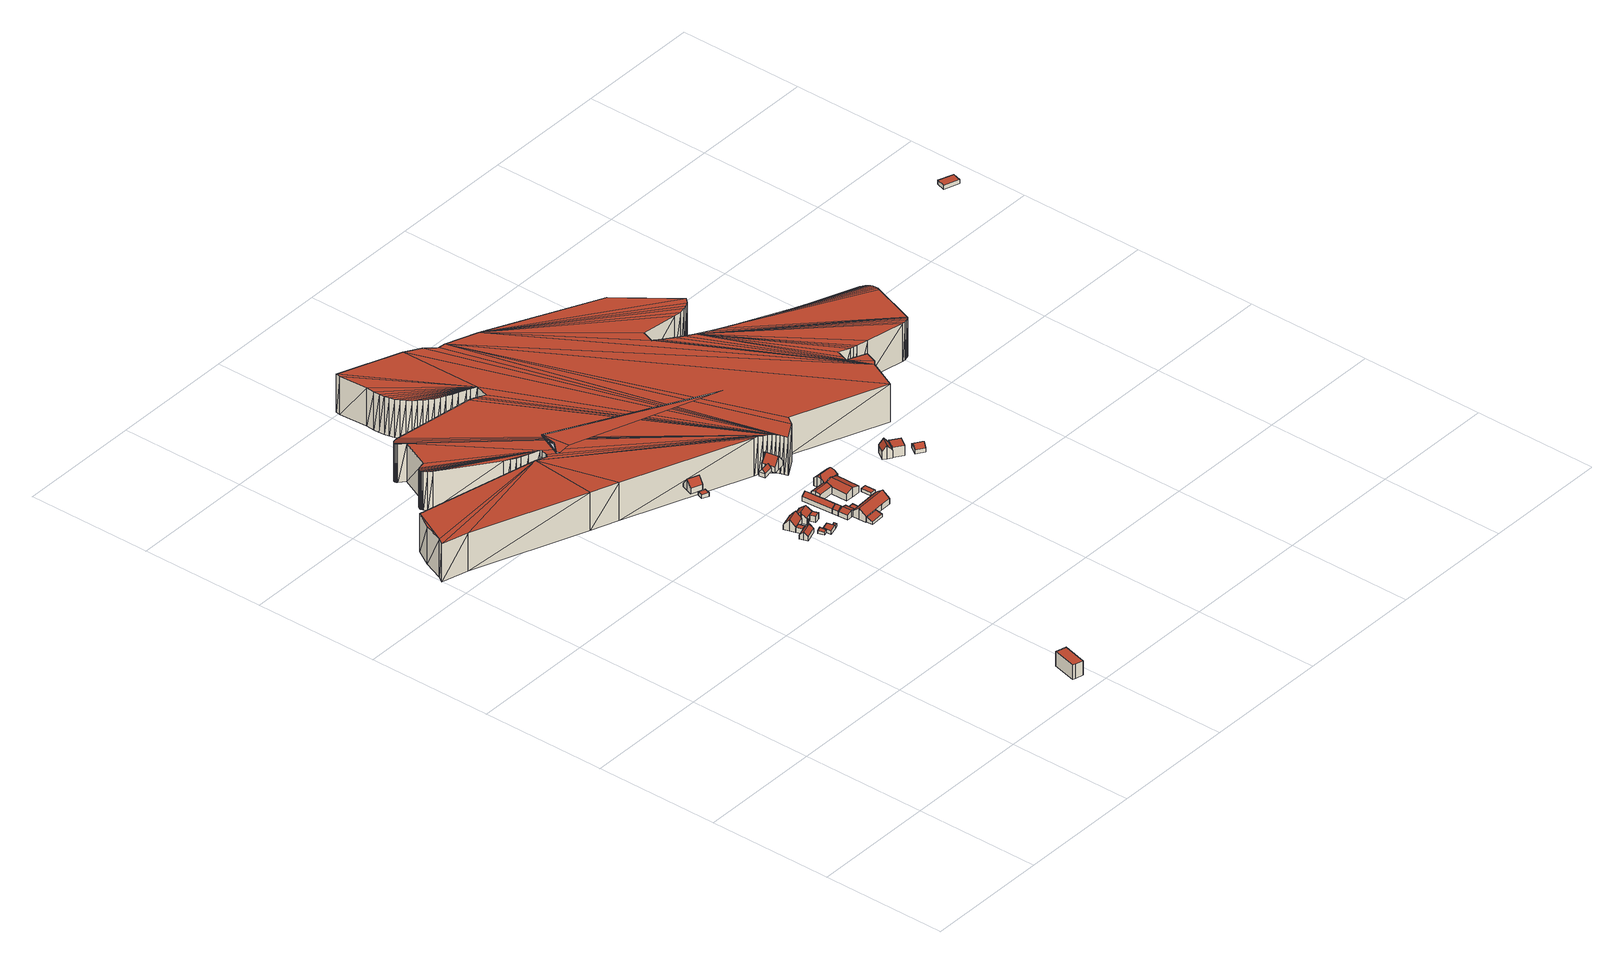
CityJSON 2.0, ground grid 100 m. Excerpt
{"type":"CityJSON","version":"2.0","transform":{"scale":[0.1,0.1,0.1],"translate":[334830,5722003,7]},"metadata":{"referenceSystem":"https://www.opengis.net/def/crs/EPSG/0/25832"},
"CityObjects":{
"building1":{"type":"Building","attributes":{"Geometrietyp2DReferenz":"3000","Gemeindeschluessel":"05170044","function":"31001_2100","roofType":"1000","measuredHeight":12.16},"address":[{"country":"Germany","locality":"Voerde","thoroughfareNumber":"11","thoroughfareName":"Schleusenstraße"}],"geometry":[{"type":"Solid","lod":"2","boundaries":[[[[0,1,2,3]],[[4,5,1,0]],[[6,7,5,4]],[[8,9,7,6]],[[3,2,9,8]],[[6,4,0,3,8]],[[1,5,7,9,2]]]],"semantics":{"surfaces":[{"type":"WallSurface"},{"type":"RoofSurface"},{"type":"GroundSurface"}],"values":[[0,0,0,0,0,1,2]]}}]},
"building2":{"type":"Building","attributes":{"Geometrietyp2DReferenz":"3000","Gemeindeschluessel":"05170044","function":"31001_2723","roofType":"3100","measuredHeight":6.11},"address":[{"country":"Germany","locality":"Voerde","thoroughfareNumber":"9","thoroughfareName":"Schleusenstraße"}],"geometry":[{"type":"Solid","lod":"2","boundaries":[[[[10,11,12,13]],[[14,15,11,10]],[[16,17,15,14]],[[18,19,17,16]],[[20,21,19,18]],[[22,23,21,20]],[[24,25,23,22]],[[13,12,25,24]],[[20,18,16,14,10,22]],[[13,24,22,10]],[[11,15,17,19,21,23,25,12]]]],"semantics":{"surfaces":[{"type":"WallSurface"},{"type":"RoofSurface"},{"type":"GroundSurface"}],"values":[[0,0,0,0,0,0,0,0,1,1,2]]}}]},
"building3":{"type":"Building","attributes":{"Gemeindeschluessel":"05170044","Geometrietyp2DReferenz":"3000","function":"31001_1010"},"address":[{"country":"Germany","locality":"Voerde","thoroughfareNumber":"9","thoroughfareName":"Schleusenstraße"}],"children":["building3-1","building3-2"]},
"building3-1":{"type":"BuildingPart","attributes":{"roofType":"3100","measuredHeight":9.15},"parents":["building3"],"geometry":[{"type":"Solid","lod":"2","boundaries":[[[[26,27,28,29]],[[30,31,27,26]],[[32,33,31,30]],[[34,35,33,32]],[[36,37,35,34]],[[38,39,37,36]],[[40,39,38]],[[41,42,39,40]],[[43,44,45]],[[29,28,44,43]],[[29,43,45,41,40,38,36,26]],[[34,32,30,26,36]],[[27,31,33,35,37,39,42,44,28]],[[45,44,42,41]]]],"semantics":{"surfaces":[{"type":"WallSurface"},{"type":"RoofSurface"},{"type":"GroundSurface"},{"type":"ClosureSurface"}],"values":[[0,0,0,0,0,0,0,0,0,0,1,1,2,3]]}}]},
"building3-2":{"type":"BuildingPart","attributes":{"roofType":"1000","measuredHeight":4.07},"parents":["building3"],"geometry":[{"type":"Solid","lod":"2","boundaries":[[[[46,19,42,41]],[[47,17,19,46]],[[45,44,17,47]],[[46,41,45,47]],[[42,19,17,44]],[[41,42,44,45]]]],"semantics":{"surfaces":[{"type":"WallSurface"},{"type":"RoofSurface"},{"type":"GroundSurface"},{"type":"ClosureSurface"}],"values":[[0,0,0,1,2,3]]}}]},
"building4":{"type":"Building","attributes":{"Geometrietyp2DReferenz":"3000","Gemeindeschluessel":"05170044","function":"31001_2723","roofType":"1000","measuredHeight":2.35},"address":[{"country":"Germany","locality":"Voerde","thoroughfareNumber":"9","thoroughfareName":"Schleusenstraße"}],"geometry":[{"type":"Solid","lod":"2","boundaries":[[[[48,49,50,51]],[[52,53,49,48]],[[54,55,53,52]],[[56,57,55,54]],[[51,50,57,56]],[[54,52,48,51,56]],[[49,53,55,57,50]]]],"semantics":{"surfaces":[{"type":"WallSurface"},{"type":"RoofSurface"},{"type":"GroundSurface"}],"values":[[0,0,0,0,0,1,2]]}}]},
"building5":{"type":"Building","attributes":{"Geometrietyp2DReferenz":"3000","Gemeindeschluessel":"05170044","function":"31001_2463","roofType":"1000","measuredHeight":3.21},"address":[{"country":"Germany","locality":"Voerde","thoroughfareNumber":"7","thoroughfareName":"Schleusenstraße"}],"geometry":[{"type":"Solid","lod":"2","boundaries":[[[[58,59,60,61]],[[62,63,59,58]],[[64,65,63,62]],[[66,67,65,64]],[[68,69,67,66]],[[61,60,69,68]],[[66,64,62,58,61,68]],[[59,63,65,67,69,60]]]],"semantics":{"surfaces":[{"type":"WallSurface"},{"type":"RoofSurface"},{"type":"GroundSurface"}],"values":[[0,0,0,0,0,0,1,2]]}}]},
"building6":{"type":"Building","attributes":{"Geometrietyp2DReferenz":"3000","Gemeindeschluessel":"05170044","function":"31001_2723","roofType":"1000","measuredHeight":3.04},"address":[{"country":"Germany","locality":"Voerde","thoroughfareNumber":"4","thoroughfareName":"Schleusenstraße"}],"geometry":[{"type":"Solid","lod":"2","boundaries":[[[[70,71,72,73]],[[74,75,71,70]],[[76,77,75,74]],[[73,72,77,76]],[[74,70,73,76]],[[71,75,77,72]]]],"semantics":{"surfaces":[{"type":"WallSurface"},{"type":"RoofSurface"},{"type":"GroundSurface"}],"values":[[0,0,0,0,1,2]]}}]},
"building7":{"type":"Building","attributes":{"Geometrietyp2DReferenz":"3000","Gemeindeschluessel":"05170044","function":"31001_2723","roofType":"1000","measuredHeight":2.56},"address":[{"country":"Germany","locality":"Voerde","thoroughfareNumber":"7","thoroughfareName":"Schleusenstraße"}],"geometry":[{"type":"Solid","lod":"2","boundaries":[[[[78,79,80,81]],[[82,83,79,78]],[[84,85,83,82]],[[86,63,85,84]],[[87,59,63,86]],[[81,80,59,87]],[[86,84,82,78,81,87]],[[79,83,85,63,59,80]]]],"semantics":{"surfaces":[{"type":"WallSurface"},{"type":"RoofSurface"},{"type":"GroundSurface"}],"values":[[0,0,0,0,0,0,1,2]]}}]},
"building8":{"type":"Building","attributes":{"Gemeindeschluessel":"05170044","Geometrietyp2DReferenz":"3000","function":"31001_1010"},"address":[{"country":"Germany","locality":"Voerde","thoroughfareNumber":"7","thoroughfareName":"Schleusenstraße"}],"children":["building8-1","building8-2"]},
"building8-1":{"type":"BuildingPart","attributes":{"roofType":"3100","measuredHeight":8.87},"parents":["building8"],"geometry":[{"type":"Solid","lod":"2","boundaries":[[[[88,89,90,91]],[[92,93,89,88]],[[94,95,93,92]],[[96,97,95,94]],[[98,99,97,96]],[[100,101,99,98]],[[102,103,101,100]],[[104,105,103,102]],[[106,107,105,104]],[[102,100,98,104]],[[96,94,92,88,91,106,104,98]],[[89,93,95,97,99,101,103,105,107,90]],[[91,90,107,106]]]],"semantics":{"surfaces":[{"type":"WallSurface"},{"type":"RoofSurface"},{"type":"GroundSurface"},{"type":"ClosureSurface"}],"values":[[0,0,0,0,0,0,0,0,0,1,1,2,3]]}}]},
"building8-2":{"type":"BuildingPart","attributes":{"roofType":"1000","measuredHeight":5.31},"parents":["building8"],"geometry":[{"type":"Solid","lod":"2","boundaries":[[[[91,90,108,109]],[[110,111,107,106]],[[112,113,111,110]],[[109,108,113,112]],[[110,106,91,109,112]],[[90,107,111,113,108]],[[106,107,90,91]]]],"semantics":{"surfaces":[{"type":"WallSurface"},{"type":"RoofSurface"},{"type":"GroundSurface"},{"type":"ClosureSurface"}],"values":[[0,0,0,0,1,2,3]]}}]},
"building9":{"type":"Building","attributes":{"Geometrietyp2DReferenz":"3000","Gemeindeschluessel":"05170044","function":"31001_1010","roofType":"3100","measuredHeight":9.83},"address":[{"country":"Germany","locality":"Voerde","thoroughfareNumber":"4","thoroughfareName":"Schleusenstraße"}],"geometry":[{"type":"Solid","lod":"2","boundaries":[[[[114,115,116,117]],[[118,119,115,114]],[[120,121,119,118]],[[122,123,121,120]],[[124,125,123,122]],[[126,127,125,124]],[[128,129,127,126]],[[117,116,129,128]],[[117,128,126,114]],[[124,122,120,118,114,126]],[[115,119,121,123,125,127,129,116]]]],"semantics":{"surfaces":[{"type":"WallSurface"},{"type":"RoofSurface"},{"type":"GroundSurface"}],"values":[[0,0,0,0,0,0,0,0,1,1,2]]}}]},
"building10":{"type":"Building","attributes":{"Geometrietyp2DReferenz":"3000","Gemeindeschluessel":"05170044","function":"31001_2720","roofType":"3100","measuredHeight":5.35},"address":[{"country":"Germany","locality":"Voerde","thoroughfareNumber":"5","thoroughfareName":"Schleusenstraße"}],"geometry":[{"type":"Solid","lod":"2","boundaries":[[[[130,131,132,133]],[[134,135,131,130]],[[136,137,135,134]],[[138,139,137,136]],[[140,141,139,138]],[[142,143,141,140]],[[144,145,143,142]],[[146,147,145,144]],[[148,149,147,146]],[[133,132,149,148]],[[136,134,130,138]],[[133,148,146,144,142,140,138,130]],[[131,135,137,139,141,143,145,147,149,132]]]],"semantics":{"surfaces":[{"type":"WallSurface"},{"type":"RoofSurface"},{"type":"GroundSurface"}],"values":[[0,0,0,0,0,0,0,0,0,0,1,1,2]]}}]},
"building11":{"type":"Building","attributes":{"Geometrietyp2DReferenz":"3000","Gemeindeschluessel":"05170044","function":"31001_2720","roofType":"3100","measuredHeight":6.43},"address":[{"country":"Germany","locality":"Voerde","thoroughfareNumber":"5","thoroughfareName":"Schleusenstraße"}],"geometry":[{"type":"Solid","lod":"2","boundaries":[[[[150,141,151,152]],[[153,137,141,150]],[[154,155,137,153]],[[152,151,155,154]],[[150,156,153]],[[154,157,152]],[[152,157,156,150]],[[153,156,157,154]],[[141,137,155,151]]]],"semantics":{"surfaces":[{"type":"WallSurface"},{"type":"RoofSurface"},{"type":"GroundSurface"}],"values":[[0,0,0,0,0,0,1,1,2]]}}]},
"building12":{"type":"Building","attributes":{"Geometrietyp2DReferenz":"3000","Gemeindeschluessel":"05170044","function":"31001_2463","roofType":"2100","measuredHeight":3.92},"address":[{"country":"Germany","locality":"Voerde","thoroughfareNumber":"5","thoroughfareName":"Schleusenstraße"}],"geometry":[{"type":"Solid","lod":"2","boundaries":[[[[158,159,160,161]],[[162,163,159,158]],[[164,165,163,162]],[[161,160,165,164]],[[162,158,161,164]],[[159,163,165,160]]]],"semantics":{"surfaces":[{"type":"WallSurface"},{"type":"RoofSurface"},{"type":"GroundSurface"}],"values":[[0,0,0,0,1,2]]}}]},
"building13":{"type":"Building","attributes":{"Geometrietyp2DReferenz":"3000","Gemeindeschluessel":"05170044","function":"31001_2720","roofType":"3100","measuredHeight":6.34},"address":[{"country":"Germany","locality":"Voerde","thoroughfareNumber":"5","thoroughfareName":"Schleusenstraße"}],"geometry":[{"type":"Solid","lod":"2","boundaries":[[[[157,166,167,152]],[[154,168,166,157]],[[169,170,168,154]],[[171,172,170,169]],[[173,174,172,171]],[[175,176,174,173]],[[177,178,176,175]],[[169,154,157,171]],[[152,177,175,173,171,157]],[[167,166,168,170,172,174,176,178]],[[152,167,178,177]]]],"semantics":{"surfaces":[{"type":"WallSurface"},{"type":"RoofSurface"},{"type":"GroundSurface"}],"values":[[0,0,0,0,0,0,0,1,1,2,0]]}}]},
"building14":{"type":"Building","attributes":{"Geometrietyp2DReferenz":"3000","Gemeindeschluessel":"05170044","function":"31001_2463","roofType":"1000","measuredHeight":2.65},"address":[{"country":"Germany","locality":"Voerde","thoroughfareNumber":"5","thoroughfareName":"Schleusenstraße"}],"geometry":[{"type":"Solid","lod":"2","boundaries":[[[[179,180,181,182]],[[183,184,180,179]],[[185,186,184,183]],[[182,181,186,185]],[[183,179,182,185]],[[180,184,186,181]]]],"semantics":{"surfaces":[{"type":"WallSurface"},{"type":"RoofSurface"},{"type":"GroundSurface"}],"values":[[0,0,0,0,1,2]]}}]},
"building15":{"type":"Building","attributes":{"Geometrietyp2DReferenz":"3000","Gemeindeschluessel":"05170044","function":"31001_2720","roofType":"3100","measuredHeight":8.97},"address":[{"country":"Germany","locality":"Voerde","thoroughfareNumber":"5","thoroughfareName":"Schleusenstraße"}],"geometry":[{"type":"Solid","lod":"2","boundaries":[[[[158,187,188,162]],[[189,190,187,158]],[[191,192,190,189]],[[193,194,192,191]],[[195,196,194,193]],[[197,198,196,195]],[[199,200,198,197]],[[201,202,200,199]],[[203,204,202,201]],[[205,206,204,203]],[[162,188,206,205]],[[158,162,205,203,201,189]],[[199,197,195,193,191,189,201]],[[187,190,192,194,196,198,200,202,204,206,188]]]],"semantics":{"surfaces":[{"type":"WallSurface"},{"type":"RoofSurface"},{"type":"GroundSurface"}],"values":[[0,0,0,0,0,0,0,0,0,0,0,1,1,2]]}}]},
"building16":{"type":"Building","attributes":{"Geometrietyp2DReferenz":"3000","Gemeindeschluessel":"05170044","function":"31001_2720","roofType":"3100","measuredHeight":7.86},"address":[{"country":"Germany","locality":"Voerde","thoroughfareNumber":"5","thoroughfareName":"Schleusenstraße"}],"geometry":[{"type":"Solid","lod":"2","boundaries":[[[[207,208,209,210]],[[211,212,208,207]],[[213,214,212,211]],[[215,216,214,213]],[[217,218,216,215]],[[219,220,218,217]],[[210,209,220,219]],[[215,213,211,207,217]],[[210,219,217,207]],[[208,212,214,216,218,220,209]]]],"semantics":{"surfaces":[{"type":"WallSurface"},{"type":"RoofSurface"},{"type":"GroundSurface"}],"values":[[0,0,0,0,0,0,0,1,1,2]]}}]},
"building17":{"type":"Building","attributes":{"Geometrietyp2DReferenz":"3000","Gemeindeschluessel":"05170044","function":"31001_2723","roofType":"3100","measuredHeight":6.1},"address":[{"country":"Germany","locality":"Voerde","thoroughfareNumber":"6","thoroughfareName":"Schleusenstraße"}],"geometry":[{"type":"Solid","lod":"2","boundaries":[[[[221,222,223,224]],[[225,226,222,221]],[[227,228,226,225]],[[224,223,228,227]],[[221,229,225]],[[227,230,224]],[[224,230,229,221]],[[225,229,230,227]],[[222,226,228,223]]]],"semantics":{"surfaces":[{"type":"WallSurface"},{"type":"RoofSurface"},{"type":"GroundSurface"}],"values":[[0,0,0,0,0,0,1,1,2]]}}]},
"building18":{"type":"Building","attributes":{"Geometrietyp2DReferenz":"3000","Gemeindeschluessel":"05170044","function":"31001_2720","roofType":"3100","measuredHeight":7.92},"address":[{"country":"Germany","locality":"Voerde","thoroughfareNumber":"5","thoroughfareName":"Schleusenstraße"}],"geometry":[{"type":"Solid","lod":"2","boundaries":[[[[231,232,233,234]],[[235,236,232,231]],[[237,238,236,235]],[[239,240,238,237]],[[241,242,240,239]],[[243,244,242,241]],[[234,233,244,243]],[[234,243,241,239,231]],[[237,235,231,239]],[[232,236,238,240,242,244,233]]]],"semantics":{"surfaces":[{"type":"WallSurface"},{"type":"RoofSurface"},{"type":"GroundSurface"}],"values":[[0,0,0,0,0,0,0,1,1,2]]}}]},
"building19":{"type":"Building","attributes":{"name":"Dörnershof","Geometrietyp2DReferenz":"3000","Gemeindeschluessel":"05170044","function":"31001_1210","roofType":"3300","measuredHeight":10.49},"address":[{"country":"Germany","locality":"Voerde","thoroughfareNumber":"5","thoroughfareName":"Schleusenstraße"}],"geometry":[{"type":"Solid","lod":"2","boundaries":[[[[245,246,247,248]],[[249,250,246,245]],[[251,252,250,249]],[[253,254,252,251]],[[255,256,254,253]],[[257,258,256,255]],[[259,260,258,257]],[[261,262,260,259]],[[263,264,262,261]],[[248,247,264,263]],[[265,251,249,245,248,263,261,266]],[[261,259,266]],[[266,259,257,255,253,265]],[[253,251,265]],[[246,250,252,254,256,258,260,262,264,247]]]],"semantics":{"surfaces":[{"type":"WallSurface"},{"type":"RoofSurface"},{"type":"GroundSurface"}],"values":[[0,0,0,0,0,0,0,0,0,0,1,1,1,1,2]]}}]},
"building20":{"type":"Building","attributes":{"Geometrietyp2DReferenz":"3000","Gemeindeschluessel":"05170044","function":"31001_2720","roofType":"1000","measuredHeight":2.41},"address":[{"country":"Germany","locality":"Voerde","thoroughfareNumber":"5","thoroughfareName":"Schleusenstraße"}],"geometry":[{"type":"Solid","lod":"2","boundaries":[[[[267,268,269,270]],[[271,272,268,267]],[[273,274,272,271]],[[270,269,274,273]],[[271,267,270,273]],[[268,272,274,269]]]],"semantics":{"surfaces":[{"type":"WallSurface"},{"type":"RoofSurface"},{"type":"GroundSurface"}],"values":[[0,0,0,0,1,2]]}}]},
"building21":{"type":"Building","attributes":{"Geometrietyp2DReferenz":"3000","Gemeindeschluessel":"05170044","function":"31001_1010","roofType":"3100","measuredHeight":10.58},"address":[{"country":"Germany","locality":"Voerde","thoroughfareNumber":"6","thoroughfareName":"Schleusenstraße"}],"geometry":[{"type":"Solid","lod":"2","boundaries":[[[[275,276,277,278]],[[279,280,276,275]],[[281,282,280,279]],[[283,284,282,281]],[[285,286,284,283]],[[287,288,286,285]],[[289,290,288,287]],[[291,292,290,289]],[[293,294,292,291]],[[295,296,294,293]],[[297,298,296,295]],[[299,300,298,297]],[[301,302,300,299]],[[303,304,302,301]],[[305,306,304,303]],[[278,277,306,305]],[[291,289,287,285,283,293]],[[281,279,275,278,305,303,301,299,297,295,293,283]],[[276,280,282,284,286,288,290,292,294,296,298,300,302,304,306,277]]]],"semantics":{"surfaces":[{"type":"WallSurface"},{"type":"RoofSurface"},{"type":"GroundSurface"}],"values":[[0,0,0,0,0,0,0,0,0,0,0,0,0,0,0,0,1,1,2]]}}]},
"building22":{"type":"Building","attributes":{"Geometrietyp2DReferenz":"3000","Gemeindeschluessel":"05170044","function":"52003_1020","roofType":"1000","measuredHeight":31.85},"geometry":[{"type":"Solid","lod":"2","boundaries":[[[[307,308,309]],[[310,311,312]],[[311,307,312]],[[313,314,310]],[[314,311,310]],[[315,316,313]],[[316,314,313]],[[317,318,315]],[[318,316,315]],[[319,320,317]],[[320,318,317]],[[321,322,319]],[[322,320,319]],[[323,324,321]],[[324,322,321]],[[325,326,323]],[[326,324,323]],[[327,328,325]],[[328,326,325]],[[329,330,327]],[[330,328,327]],[[331,332,329]],[[332,330,329]],[[333,334,331]],[[334,332,331]],[[335,336,333]],[[336,334,333]],[[337,338,335]],[[338,336,335]],[[339,340,337]],[[340,338,337]],[[341,342,339]],[[342,340,339]],[[343,344,341]],[[344,342,341]],[[345,346,343]],[[346,344,343]],[[347,348,345]],[[348,346,345]],[[349,350,347]],[[350,348,347]],[[351,352,349]],[[352,350,349]],[[353,354,351]],[[354,352,351]],[[355,356,353]],[[356,354,353]],[[357,358,355]],[[358,356,355]],[[359,360,357]],[[360,358,357]],[[361,362,359]],[[362,360,359]],[[363,364,361]],[[364,362,361]],[[365,366,363]],[[366,364,363]],[[367,368,365]],[[368,366,365]],[[369,370,367]],[[370,368,367]],[[371,372,369]],[[372,370,369]],[[373,374,371]],[[374,372,371]],[[375,376,373]],[[376,374,373]],[[377,378,375]],[[378,376,375]],[[379,380,377]],[[380,378,377]],[[381,382,379]],[[382,380,379]],[[383,384,381]],[[384,382,381]],[[385,386,383]],[[386,384,383]],[[387,388,385]],[[388,386,385]],[[389,390,387]],[[390,388,387]],[[391,392,389]],[[392,390,389]],[[393,394,391]],[[394,392,391]],[[395,396,393]],[[396,394,393]],[[397,398,395]],[[398,396,395]],[[399,400,397]],[[400,398,397]],[[401,402,399]],[[403,404,405]],[[404,406,405]],[[407,408,403]],[[408,404,403]],[[409,410,407]],[[410,408,407]],[[411,412,409]],[[412,410,409]],[[413,414,411]],[[414,412,411]],[[415,416,413]],[[416,414,413]],[[417,418,415]],[[402,400,399]],[[419,420,401]],[[420,402,401]],[[421,422,419]],[[422,420,419]],[[423,424,421]],[[424,422,421]],[[425,426,423]],[[426,424,423]],[[427,428,425]],[[428,426,425]],[[429,430,427]],[[430,428,427]],[[431,432,429]],[[432,430,429]],[[433,434,431]],[[434,432,431]],[[435,436,433]],[[436,434,433]],[[437,438,435]],[[438,436,435]],[[439,440,437]],[[440,438,437]],[[418,416,415]],[[441,442,417]],[[442,418,417]],[[443,444,441]],[[444,442,441]],[[445,446,443]],[[446,444,443]],[[447,448,445]],[[448,446,445]],[[449,450,447]],[[450,448,447]],[[451,452,449]],[[452,450,449]],[[453,454,451]],[[454,452,451]],[[455,456,453]],[[456,454,453]],[[457,458,455]],[[458,456,455]],[[459,460,457]],[[460,458,457]],[[461,462,459]],[[462,460,459]],[[463,464,439]],[[464,440,439]],[[465,466,463]],[[466,464,463]],[[467,468,465]],[[468,466,465]],[[469,470,467]],[[470,468,467]],[[471,472,469]],[[472,470,469]],[[473,474,471]],[[474,472,471]],[[475,476,473]],[[476,474,473]],[[477,478,475]],[[478,476,475]],[[479,480,477]],[[480,478,477]],[[481,482,479]],[[482,480,479]],[[483,484,481]],[[484,482,481]],[[485,486,483]],[[487,488,461]],[[488,462,461]],[[489,490,487]],[[490,488,487]],[[491,492,489]],[[492,490,489]],[[493,494,491]],[[494,492,491]],[[495,496,493]],[[496,494,493]],[[497,498,495]],[[498,496,495]],[[499,500,497]],[[500,498,497]],[[501,502,499]],[[502,500,499]],[[503,504,501]],[[504,502,501]],[[505,506,503]],[[506,504,503]],[[507,508,505]],[[508,506,505]],[[509,510,507]],[[486,484,483]],[[511,512,485]],[[512,486,485]],[[513,514,511]],[[514,512,511]],[[405,406,513]],[[406,514,513]],[[510,508,507]],[[515,516,509]],[[516,510,509]],[[517,518,515]],[[518,516,515]],[[519,520,517]],[[520,518,517]],[[521,522,519]],[[522,520,519]],[[523,524,521]],[[524,522,521]],[[525,526,523]],[[526,524,523]],[[527,528,525]],[[528,526,525]],[[529,530,527]],[[530,528,527]],[[531,532,529]],[[532,530,529]],[[533,534,531]],[[534,532,531]],[[535,536,533]],[[536,534,533]],[[537,538,535]],[[538,536,535]],[[539,540,537]],[[540,538,537]],[[541,542,539]],[[542,540,539]],[[543,544,541]],[[544,542,541]],[[545,546,543]],[[546,544,543]],[[547,548,545]],[[548,546,545]],[[549,550,547]],[[550,548,547]],[[551,552,549]],[[552,550,549]],[[553,554,551]],[[554,552,551]],[[555,556,553]],[[556,554,553]],[[309,308,555]],[[308,556,555]],[[312,307,309]],[[308,526,556]],[[307,526,308]],[[311,526,307]],[[314,526,311]],[[316,526,314]],[[318,526,316]],[[320,526,318]],[[320,472,526]],[[320,470,472]],[[322,470,320]],[[324,470,322]],[[326,470,324]],[[326,468,470]],[[326,466,468]],[[326,464,466]],[[326,440,464]],[[326,438,440]],[[328,438,326]],[[332,328,330]],[[334,328,332]],[[336,328,334]],[[338,328,336]],[[340,328,338]],[[342,328,340]],[[344,328,342]],[[346,328,344]],[[346,438,328]],[[348,438,346]],[[350,438,348]],[[352,438,350]],[[354,438,352]],[[356,438,354]],[[372,368,370]],[[374,368,372]],[[376,368,374]],[[376,366,368]],[[378,366,376]],[[380,366,378]],[[380,364,366]],[[382,364,380]],[[382,362,364]],[[384,362,382]],[[384,360,362]],[[386,360,384]],[[388,360,386]],[[388,358,360]],[[388,356,358]],[[390,356,388]],[[392,356,390]],[[394,356,392]],[[396,356,394]],[[398,356,396]],[[400,356,398]],[[402,356,400]],[[420,356,402]],[[422,356,420]],[[424,356,422]],[[426,356,424]],[[428,356,426]],[[428,438,356]],[[428,436,438]],[[428,434,436]],[[428,432,434]],[[428,430,432]],[[410,404,408]],[[412,404,410]],[[412,406,404]],[[412,514,406]],[[412,512,514]],[[412,486,512]],[[412,484,486]],[[412,482,484]],[[412,480,482]],[[412,478,480]],[[414,478,412]],[[416,478,414]],[[418,478,416]],[[446,442,444]],[[448,442,446]],[[450,442,448]],[[450,418,442]],[[452,418,450]],[[454,418,452]],[[456,418,454]],[[458,418,456]],[[460,418,458]],[[462,418,460]],[[488,418,462]],[[490,418,488]],[[492,418,490]],[[494,418,492]],[[496,418,494]],[[498,418,496]],[[498,478,418]],[[498,476,478]],[[502,498,500]],[[504,498,502]],[[506,498,504]],[[506,476,498]],[[508,476,506]],[[510,476,508]],[[516,476,510]],[[518,476,516]],[[518,474,476]],[[520,474,518]],[[520,472,474]],[[522,472,520]],[[524,472,522]],[[526,472,524]],[[532,528,530]],[[534,528,532]],[[534,526,528]],[[536,526,534]],[[538,526,536]],[[540,526,538]],[[542,526,540]],[[544,526,542]],[[546,526,544]],[[548,526,546]],[[550,526,548]],[[552,526,550]],[[554,526,552]],[[556,526,554]],[[407,403,409]],[[409,403,411]],[[403,405,411]],[[405,513,411]],[[513,511,411]],[[511,485,411]],[[485,483,411]],[[483,481,411]],[[481,479,411]],[[479,477,411]],[[411,477,413]],[[413,477,415]],[[415,477,417]],[[443,441,445]],[[445,441,447]],[[447,441,449]],[[441,417,449]],[[449,417,451]],[[451,417,453]],[[453,417,455]],[[455,417,457]],[[457,417,459]],[[459,417,461]],[[461,417,487]],[[487,417,489]],[[489,417,491]],[[491,417,493]],[[493,417,495]],[[495,417,497]],[[417,477,497]],[[477,475,497]],[[499,497,501]],[[501,497,503]],[[503,497,505]],[[497,475,505]],[[505,475,507]],[[507,475,509]],[[509,475,515]],[[515,475,517]],[[475,473,517]],[[517,473,519]],[[473,471,519]],[[519,471,521]],[[521,471,523]],[[523,471,525]],[[529,527,531]],[[531,527,533]],[[527,525,533]],[[533,525,535]],[[535,525,537]],[[537,525,539]],[[539,525,541]],[[541,525,543]],[[543,525,545]],[[545,525,547]],[[547,525,549]],[[549,525,551]],[[551,525,553]],[[553,525,555]],[[555,525,309]],[[309,525,312]],[[312,525,310]],[[310,525,313]],[[313,525,315]],[[315,525,317]],[[317,525,319]],[[525,471,319]],[[471,469,319]],[[319,469,321]],[[321,469,323]],[[323,469,325]],[[469,467,325]],[[467,465,325]],[[465,463,325]],[[463,439,325]],[[439,437,325]],[[325,437,327]],[[329,327,331]],[[331,327,333]],[[333,327,335]],[[335,327,337]],[[337,327,339]],[[339,327,341]],[[341,327,343]],[[343,327,345]],[[327,437,345]],[[345,437,347]],[[347,437,349]],[[349,437,351]],[[351,437,353]],[[353,437,355]],[[369,367,371]],[[371,367,373]],[[373,367,375]],[[367,365,375]],[[375,365,377]],[[377,365,379]],[[365,363,379]],[[379,363,381]],[[363,361,381]],[[381,361,383]],[[361,359,383]],[[383,359,385]],[[385,359,387]],[[359,357,387]],[[357,355,387]],[[387,355,389]],[[389,355,391]],[[391,355,393]],[[393,355,395]],[[395,355,397]],[[397,355,399]],[[399,355,401]],[[401,355,419]],[[419,355,421]],[[421,355,423]],[[423,355,425]],[[425,355,427]],[[355,437,427]],[[437,435,427]],[[435,433,427]],[[433,431,427]],[[431,429,427]]]],"semantics":{"surfaces":[{"type":"WallSurface"},{"type":"GroundSurface"},{"type":"RoofSurface"}],"values":[[0,0,0,0,0,0,0,0,0,0,0,0,0,0,0,0,0,0,0,0,0,0,0,0,0,0,0,0,0,0,0,0,0,0,0,0,0,0,0,0,0,0,0,0,0,0,0,0,0,0,0,0,0,0,0,0,0,0,0,0,0,0,0,0,0,0,0,0,0,0,0,0,0,0,0,0,0,0,0,0,0,0,0,0,0,0,0,0,0,0,0,0,0,0,0,0,0,0,0,0,0,0,0,0,0,0,0,0,0,0,0,0,0,0,0,0,0,0,0,0,0,0,0,0,0,0,0,0,0,0,0,0,0,0,0,0,0,0,0,0,0,0,0,0,0,0,0,0,0,0,0,0,0,0,0,0,0,0,0,0,0,0,0,0,0,0,0,0,0,0,0,0,0,0,0,0,0,0,0,0,0,0,0,0,0,0,0,0,0,0,0,0,0,0,0,0,0,0,0,0,0,0,0,0,0,0,0,0,0,0,0,0,0,0,0,0,0,0,0,0,0,0,0,0,0,0,0,0,0,0,0,0,0,0,0,0,0,0,0,0,0,0,0,0,0,0,0,0,0,0,1,1,1,1,1,1,1,1,1,1,1,1,1,1,1,1,1,1,1,1,1,1,1,1,1,1,1,1,1,1,1,1,1,1,1,1,1,1,1,1,1,1,1,1,1,1,1,1,1,1,1,1,1,1,1,1,1,1,1,1,1,1,1,1,1,1,1,1,1,1,1,1,1,1,1,1,1,1,1,1,1,1,1,1,1,1,1,1,1,1,1,1,1,1,1,1,1,1,1,1,1,1,1,1,1,1,1,1,1,1,1,1,1,1,1,1,1,1,1,1,1,1,1,2,2,2,2,2,2,2,2,2,2,2,2,2,2,2,2,2,2,2,2,2,2,2,2,2,2,2,2,2,2,2,2,2,2,2,2,2,2,2,2,2,2,2,2,2,2,2,2,2,2,2,2,2,2,2,2,2,2,2,2,2,2,2,2,2,2,2,2,2,2,2,2,2,2,2,2,2,2,2,2,2,2,2,2,2,2,2,2,2,2,2,2,2,2,2,2,2,2,2,2,2,2,2,2,2,2,2,2,2,2,2,2,2,2,2,2,2,2,2,2,2,2,2]]}}]},
"building23":{"type":"Building","attributes":{"Geometrietyp2DReferenz":"3000","Gemeindeschluessel":"05170044","function":"53001_1890","roofType":"9999","measuredHeight":1},"geometry":[{"type":"MultiSurface","lod":"2","boundaries":[[[557,558,559]],[[560,561,562]],[[561,557,562]],[[563,564,560]],[[564,561,560]],[[565,566,563]],[[566,564,563]],[[567,568,565]],[[568,566,565]],[[569,570,567]],[[570,568,567]],[[571,572,569]],[[572,570,569]],[[573,574,571]],[[574,572,571]],[[575,576,573]],[[576,574,573]],[[559,558,575]],[[558,576,575]],[[562,557,559]],[[564,568,577,578]],[[566,568,570]],[[566,570,572]],[[566,572,564]],[[564,572,561]],[[561,572,574]],[[561,574,557]],[[557,574,576]],[[576,558,557]],[[578,577,566]],[[567,577,566,578,563,565]],[[565,569,567]],[[565,571,569]],[[565,563,571]],[[563,560,571]],[[560,573,571]],[[560,562,573]],[[562,575,573]],[[575,562,559]]],"semantics":{"surfaces":[{"type":"WallSurface"},{"type":"GroundSurface"},{"type":"ClosureSurface"},{"type":"RoofSurface"}],"values":[0,0,0,0,0,0,0,0,0,0,0,0,0,0,0,0,0,0,0,0,1,1,1,1,1,1,1,1,1,2,3,3,3,3,3,3,3,3,3]}}]},
"building24":{"type":"Building","attributes":{"Geometrietyp2DReferenz":"3000","Gemeindeschluessel":"05170044","function":"31001_1010","roofType":"3100","measuredHeight":11.09},"address":[{"country":"Germany","locality":"Voerde","thoroughfareNumber":"1","thoroughfareName":"Schleusenstraße"}],"geometry":[{"type":"Solid","lod":"2","boundaries":[[[[579,580,581,582]],[[583,584,580,579]],[[585,586,584,583]],[[587,588,586,585]],[[589,590,588,587]],[[591,592,590,589]],[[593,594,592,591]],[[595,596,594,593]],[[597,598,596,595]],[[599,600,598,597]],[[582,581,600,599]],[[585,583,579,582,599,597,595,593,587]],[[591,589,587,593]],[[580,584,586,588,590,592,594,596,598,600,581]]]],"semantics":{"surfaces":[{"type":"WallSurface"},{"type":"RoofSurface"},{"type":"GroundSurface"}],"values":[[0,0,0,0,0,0,0,0,0,0,0,1,1,2]]}}]},
"building25":{"type":"Building","attributes":{"Geometrietyp2DReferenz":"3000","Gemeindeschluessel":"05170044","function":"31001_1010","roofType":"1000","measuredHeight":8.72},"address":[{"country":"Germany","locality":"Voerde","thoroughfareNumber":"1","thoroughfareName":"Schleusenstraße"}],"geometry":[{"type":"Solid","lod":"2","boundaries":[[[[601,602,603,604]],[[605,606,602,601]],[[607,608,606,605]],[[609,610,608,607]],[[611,612,610,609]],[[613,614,612,611]],[[604,603,614,613]],[[611,609,607,605,601,604,613]],[[602,606,608,610,612,614,603]]]],"semantics":{"surfaces":[{"type":"WallSurface"},{"type":"RoofSurface"},{"type":"GroundSurface"}],"values":[[0,0,0,0,0,0,0,1,2]]}}]},
"building26":{"type":"Building","attributes":{"Geometrietyp2DReferenz":"3000","Gemeindeschluessel":"05170044","function":"31001_2463","roofType":"3100","measuredHeight":6.28},"address":[{"country":"Germany","locality":"Voerde","thoroughfareNumber":"1","thoroughfareName":"Schleusenstraße"}],"geometry":[{"type":"Solid","lod":"2","boundaries":[[[[615,616,617,618]],[[619,620,616,615]],[[621,622,620,619]],[[618,617,622,621]],[[615,623,619]],[[621,624,618]],[[618,624,623,615]],[[619,623,624,621]],[[616,620,622,617]]]],"semantics":{"surfaces":[{"type":"WallSurface"},{"type":"RoofSurface"},{"type":"GroundSurface"}],"values":[[0,0,0,0,0,0,1,1,2]]}}]},
"building27":{"type":"Building","attributes":{"Geometrietyp2DReferenz":"3000","Gemeindeschluessel":"05170044","function":"31001_2000","roofType":"1000","measuredHeight":3.06},"address":[{"country":"Germany","locality":"Wesel","thoroughfareNumber":"241","thoroughfareName":"Emmelsumer Straße"}],"geometry":[{"type":"Solid","lod":"2","boundaries":[[[[625,626,627,628]],[[629,630,626,625]],[[631,632,630,629]],[[628,627,632,631]],[[629,625,628,631]],[[626,630,632,627]]]],"semantics":{"surfaces":[{"type":"WallSurface"},{"type":"RoofSurface"},{"type":"GroundSurface"}],"values":[[0,0,0,0,1,2]]}}]},
"building28":{"type":"Building","attributes":{"Geometrietyp2DReferenz":"3000","Gemeindeschluessel":"05170048","function":"31001_2723","roofType":"1000","measuredHeight":3.19},"geometry":[{"type":"Solid","lod":"2","boundaries":[[[[633,634,635,636]],[[637,638,634,633]],[[639,640,638,637]],[[636,635,640,639]],[[637,633,636,639]],[[634,638,640,635]]]],"semantics":{"surfaces":[{"type":"WallSurface"},{"type":"RoofSurface"},{"type":"GroundSurface"}],"values":[[0,0,0,0,1,2]]}}]}
},
"vertices":[
[1723,214,292],[1723,214,171],[1674,24,171],[1674,24,292],[1807,192,292],[1807,192,171],[1757,2,292],[1757,2,171],[1698,18,292],[1698,18,171],
[1759,2466,242],[1759,2466,181],[1769,2435,181],[1769,2435,216],[1749,2497,216],[1749,2497,181],[1809,2515,216],[1809,2515,181],[1849,2528,216],[1849,2528,181],[1851,2529,216],[1851,2529,181],[1861,2498,242],[1861,2498,181],[1871,2467,216],[1871,2467,181],
[1778,2606,272],[1778,2606,181],[1791,2562,181],[1791,2562,222],[1764,2649,222],[1764,2649,181],[1876,2685,222],[1876,2685,181],[1886,2651,261],[1886,2651,181],[1889,2641,272],[1889,2641,181],[1902,2598,222],[1902,2598,181],[1902,2598,221],[1834,2576,222],[1834,2576,181],[1794,2563,221],[1794,2563,181],[1794,2563,222],
[1849,2528,222],[1809,2515,222],
[1894,2393,203],[1894,2393,180],[1926,2403,180],[1926,2403,203],[1880,2441,203],[1880,2441,180],[1921,2455,203],[1921,2455,180],[1924,2427,203],[1924,2427,180],
[1992,2404,210],[1992,2404,178],[1980,2444,178],[1980,2444,210],[1998,2385,210],[1998,2385,178],[1929,2363,210],[1929,2363,178],[1926,2403,210],[1926,2403,178],[1924,2427,210],[1924,2427,178],
[1765,3336,207],[1765,3336,176],[1713,3356,176],[1713,3356,207],[1749,3292,207],[1749,3292,176],[1696,3312,207],[1696,3312,176],
[2019,2413,204],[2019,2413,178],[2019,2412,178],[2019,2412,204],[2021,2414,204],[2021,2414,178],[2027,2395,204],[2027,2395,178],[1998,2385,204],[1992,2404,204],
[1916,2564,233],[1916,2564,180],[1955,2576,180],[1955,2576,233],[1920,2553,224],[1920,2553,180],[1916,2551,224],[1916,2551,180],[1902,2598,261],[1902,2598,180],[1900,2607,269],[1900,2607,180],[1886,2651,233],[1886,2651,180],[1972,2678,233],[1972,2678,180],[1986,2633,269],[1986,2633,180],[2000,2589,233],[2000,2589,180],
[1968,2530,180],[1968,2530,233],[2003,2578,233],[2003,2578,180],[2014,2544,233],[2014,2544,180],
[1706,3447,274],[1706,3447,176],[1691,3407,176],[1691,3407,221],[1726,3499,202],[1726,3499,176],[1773,3481,203],[1773,3481,176],[1768,3468,221],[1768,3468,176],[1809,3452,221],[1809,3452,176],[1794,3413,274],[1794,3413,176],[1779,3373,221],[1779,3373,176],
[2186,2393,224],[2186,2393,171],[2198,2394,171],[2198,2394,220],[2141,2390,209],[2141,2390,171],[2135,2468,209],[2135,2468,171],[2181,2472,224],[2181,2472,171],[2199,2473,218],[2199,2473,171],[2226,2476,209],[2226,2476,171],[2227,2460,209],[2227,2460,171],[2231,2400,209],[2231,2400,171],[2198,2398,220],[2198,2398,171],
[2199,2473,210],[2195,2522,171],[2195,2522,210],[2135,2468,210],[2132,2518,210],[2132,2518,171],[2167,2471,235],[2163,2520,235],
[2205,2278,210],[2205,2278,171],[2208,2224,171],[2208,2224,194],[2313,2284,210],[2313,2284,171],[2316,2231,194],[2316,2231,171],
[2163,2520,172],[2195,2522,172],[2132,2518,172],[2114,2771,210],[2114,2771,172],[2146,2773,235],[2146,2773,172],[2177,2775,210],[2177,2775,172],[2179,2742,210],[2179,2742,172],[2185,2670,210],[2185,2670,172],
[2284,2403,196],[2284,2403,170],[2281,2463,170],[2281,2463,196],[2231,2400,196],[2231,2400,170],[2227,2460,196],[2227,2460,170],
[2205,2278,166],[2313,2284,166],[2201,2338,256],[2201,2338,166],[2198,2394,214],[2198,2394,166],[2198,2398,210],[2198,2398,166],[2231,2400,210],[2231,2400,166],[2284,2403,210],[2284,2403,166],[2472,2414,210],[2472,2414,166],[2472,2354,256],[2472,2354,166],[2472,2294,210],[2472,2294,166],[2383,2289,210],[2383,2289,166],
[2182,2706,249],[2182,2706,171],[2185,2670,171],[2185,2670,229],[2179,2742,229],[2179,2742,171],[2304,2742,229],[2304,2742,171],[2305,2730,236],[2305,2730,171],[2307,2706,249],[2307,2706,171],[2310,2670,229],[2310,2670,171],
[2166,3140,200],[2166,3140,168],[2248,3153,168],[2248,3153,200],[2159,3187,200],[2159,3187,168],[2241,3199,200],[2241,3199,168],[2163,3164,229],[2245,3176,229],
[2371,2729,247],[2371,2729,168],[2305,2730,168],[2305,2730,225],[2437,2729,225],[2437,2729,168],[2437,2536,225],[2437,2536,168],[2373,2537,247],[2373,2537,168],[2310,2538,225],[2310,2538,168],[2310,2670,226],[2310,2670,168],
[2305,2730,232],[2305,2730,169],[2437,2729,169],[2437,2729,232],[2304,2742,244],[2304,2742,169],[2304,2758,258],[2304,2758,169],[2305,2796,258],[2305,2796,169],[2305,2824,232],[2305,2824,169],[2444,2824,232],[2444,2824,169],[2444,2797,256],[2444,2797,169],[2444,2756,256],[2444,2756,169],[2444,2729,232],[2444,2729,169],[2324,2777,274],[2427,2777,274],
[2509,2539,188],[2509,2539,164],[2464,2538,164],[2464,2538,188],[2512,2452,188],[2512,2452,164],[2467,2450,188],[2467,2450,164],
[2366,3187,188],[2366,3187,169],[2362,3215,169],[2362,3215,188],[2345,3184,214],[2345,3184,169],[2352,3136,214],[2352,3136,169],[2302,3129,275],[2302,3129,169],[2253,3121,214],[2253,3121,169],[2248,3153,214],[2248,3153,169],[2241,3199,214],[2241,3199,169],[2237,3226,214],[2237,3226,169],[2287,3234,275],[2287,3234,169],[2294,3235,266],[2294,3235,169],[2291,3249,267],[2291,3249,169],[2327,3255,222],[2327,3255,169],[2328,3240,223],[2328,3240,169],[2336,3241,214],[2336,3241,169],[2340,3212,214],[2340,3212,169],
[1079,5649,9],[1083,5607,9],[1083,5607,328],[1079,5696,328],[1079,5696,9],[1079,5649,328],[1082,5761,328],[1082,5761,9],[1070,5990,328],[1070,5990,9],[1077,6027,328],[1077,6027,9],[1564,5838,328],[1564,5838,9],[1683,5764,328],[1683,5764,9],[1760,5682,328],[1760,5682,9],[1820,5677,328],[1820,5677,9],[2065,5585,328],[2065,5585,9],[2938,5168,328],[2938,5168,9],[3272,4742,328],[3272,4742,9],[3233,4702,328],[3233,4702,9],[3205,4687,328],[3205,4687,9],[3172,4675,328],[3172,4675,9],[3120,4667,328],[3120,4667,9],[3064,4670,328],[3064,4670,9],[2777,4705,328],[2777,4705,9],[2742,4611,328],[2742,4611,9],[2755,4604,328],[2755,4604,9],[2785,4582,328],[2785,4582,9],[2862,4518,328],[2862,4518,9],[2923,4475,328],[2923,4475,9],[2987,4432,328],[2987,4432,9],[3059,4388,328],[3059,4388,9],[3142,4344,328],[3142,4344,9],[3259,4286,328],[3259,4286,9],[3528,4156,328],[3528,4156,9],[3629,4111,328],[3629,4111,9],[3723,4073,328],[3723,4073,9],[4128,3913,328],[4128,3913,9],[4146,3904,328],[4146,3904,9],[4162,3893,328],[4162,3893,9],[4174,3880,328],[4174,3880,9],[4183,3866,328],[4183,3866,9],[4190,3848,328],[4190,3848,9],[4193,3829,328],[4193,3829,9],[4191,3809,328],[4191,3809,9],[4186,3789,328],[4186,3789,9],[4058,3437,328],[4058,3437,9],[4055,3432,328],[4055,3432,9],[4049,3427,328],[4049,3427,9],[4031,3419,328],[4031,3419,9],[4005,3414,328],[4005,3414,9],[3982,3415,328],[3982,3415,9],[3677,3475,328],[3677,3475,9],[3584,3491,328],[3584,3491,9],[33,4263,328],[33,4263,9],[2,4216,328],[2,4216,9],[99,4421,328],[99,4421,9],[178,4555,328],[178,4555,9],[1156,4339,328],[1156,4339,9],[1250,4302,328],[1250,4302,9],[1258,4324,328],[1258,4324,9],[1278,4380,328],[1278,4380,9],[3557,3498,328],[3557,3498,9],[3532,3506,328],[3532,3506,9],[3444,3541,328],[3444,3541,9],[3423,3481,328],[3423,3481,9],[3410,3444,328],[3410,3444,9],[3473,3417,328],[3473,3417,9],[3514,3399,328],[3514,3399,9],[3555,3378,328],[3555,3378,9],[3523,3286,328],[3523,3286,9],[3488,3258,328],[3488,3258,9],[3381,3033,328],[3381,3033,9],[1268,4385,328],[1268,4385,9],[1182,4417,328],[1182,4417,9],[1130,4437,328],[1130,4437,9],[1097,4452,328],[1097,4452,9],[1060,4473,328],[1060,4473,9],[1019,4501,328],[1019,4501,9],[619,4797,328],[619,4797,9],[590,4821,328],[590,4821,9],[572,4843,328],[572,4843,9],[567,4853,328],[567,4853,9],[565,4862,328],[565,4862,9],[2641,3324,328],[2641,3324,9],[2596,3257,328],[2596,3257,9],[2458,3175,328],[2458,3175,9],[2450,3204,328],[2450,3204,9],[2440,3231,328],[2440,3231,9],[2427,3256,328],[2427,3256,9],[2411,3278,328],[2411,3278,9],[2390,3301,328],[2390,3301,9],[2365,3321,328],[2365,3321,9],[2337,3338,328],[2337,3338,9],[2306,3352,328],[2306,3352,9],[1321,3732,328],[1321,3732,9],[566,4871,328],[566,4871,9],[569,4880,328],[569,4880,9],[578,4889,328],[578,4889,9],[589,4896,328],[589,4896,9],[645,4906,328],[645,4906,9],[758,5143,328],[758,5143,9],[705,5181,328],[705,5181,9],[701,5190,328],[701,5190,9],[701,5201,328],[701,5201,9],[707,5214,328],[707,5214,9],[720,5225,328],[720,5225,9],[738,5230,328],[738,5230,9],[1109,3813,328],[1109,3813,9],[214,4155,328],[214,4155,9],[759,5230,328],[759,5230,9],[1414,5137,328],[1414,5137,9],[1455,5122,328],[1455,5122,9],[1483,5110,328],[1483,5110,9],[1538,5084,328],[1538,5084,9],[1571,5189,328],[1571,5189,9],[1525,5208,328],[1525,5208,9],[1496,5219,328],[1496,5219,9],[1439,5242,328],[1439,5242,9],[1395,5261,328],[1395,5261,9],[1354,5282,328],[1354,5282,9],[1316,5303,328],[1316,5303,9],[1280,5325,328],[1280,5325,9],[1248,5349,328],[1248,5349,9],[1218,5373,328],[1218,5373,9],[1191,5399,328],[1191,5399,9],[1166,5427,328],[1166,5427,9],[1140,5461,328],[1140,5461,9],[1119,5496,328],[1119,5496,9],[1102,5533,328],[1102,5533,9],[1090,5569,328],[1090,5569,9],
[3322,3481,181],[3410,3444,246],[3410,3444,256],[1645,4145,162],[1645,4145,152],[3322,3481,191],[1311,4278,343],[1311,4278,333],[1296,4284,425],[1296,4284,415],[1250,4302,461],[1250,4302,451],[1258,4324,461],[1258,4324,451],[1278,4380,461],[1278,4380,451],[3444,3541,240],[3444,3541,230],[3423,3481,248],[3423,3481,238],[1259,4299,444],[1308,4279,349],
[2925,2642,214],[2925,2642,152],[2924,2643,152],[2924,2643,216],[2917,2629,213],[2917,2629,152],[2916,2628,213],[2916,2628,152],[2884,2650,263],[2884,2650,152],[2855,2671,216],[2855,2671,152],[2908,2746,216],[2908,2746,152],[2938,2725,263],[2938,2725,152],[2968,2704,216],[2968,2704,152],[2966,2702,216],[2966,2702,152],[2965,2703,218],[2965,2703,152],
[2924,2643,240],[2924,2643,153],[2925,2642,153],[2925,2642,240],[2965,2703,240],[2965,2703,153],[2966,2702,240],[2966,2702,153],[3036,2653,240],[3036,2653,153],[2986,2581,240],[2986,2581,153],[2917,2629,240],[2917,2629,153],
[3153,2563,187],[3153,2563,153],[3090,2606,153],[3090,2606,187],[3107,2496,187],[3107,2496,153],[3045,2539,187],[3045,2539,153],[3130,2529,215],[3067,2572,215],
[3349,3675,198],[3349,3675,168],[3361,3705,168],[3361,3705,198],[3298,3696,198],[3298,3696,168],[3310,3726,198],[3310,3726,168],
[5659,4288,202],[5659,4288,170],[5683,4358,170],[5683,4358,202],[5537,4329,202],[5537,4329,170],[5562,4400,202],[5562,4400,170]
]}
